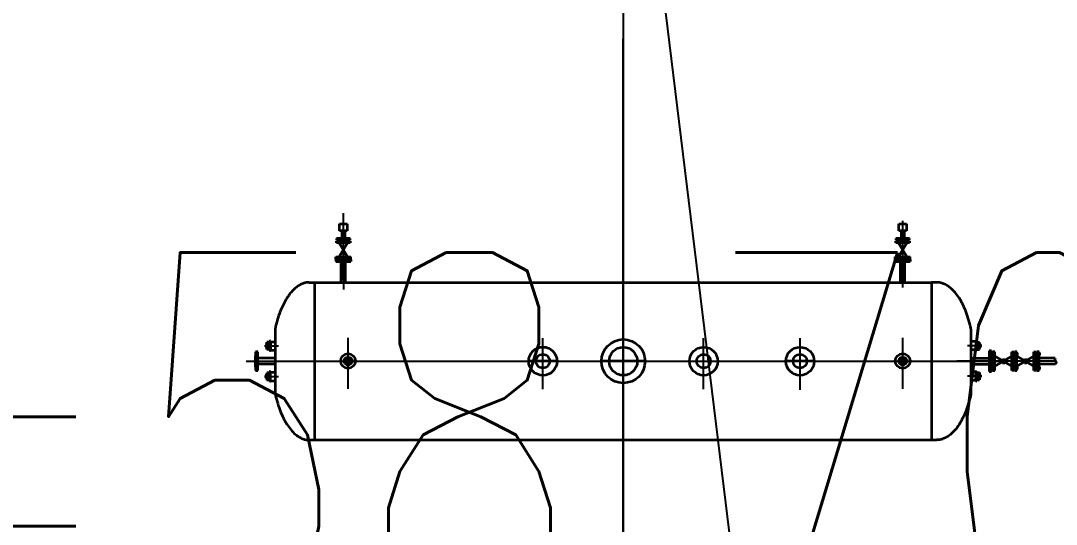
# Model space of a CAD drawing. Extents: x -170 to 1091, y -90 to 504.
# Drawn here: x 72.31 to 80.37, y 70.55 to 74.46 of the extents above; entities that cross this region are included whole.
import ezdxf

# ---------------------------------------------------------------- set-up
doc = ezdxf.new("R2010")
doc.units = 0
doc.header["$LTSCALE"] = 1000
doc.linetypes.add('CENTER', pattern=[50.8, 31.75, -6.35, 6.35, -6.35])
doc.linetypes.add('EB_DASHDOT', pattern=[39, 30, -3, 3, -3])
doc.layers.add('CAXA1', color=1, linetype='EB_DASHDOT', lineweight=25)
doc.layers.add('EB0', color=7, linetype='CONTINUOUS', lineweight=35)
for name, color, linetype in [('CENTER', 2, 'CENTER'), ('DIM_COOR', 3, 'CONTINUOUS'), ('PUB_TEXT', 7, 'CONTINUOUS')]:
    doc.layers.add(name, color=color, linetype=linetype)
doc.styles.add('_TCH_DIM', font='SIMPLEX', dxfattribs={"bigfont": 'GBCBIG'})

msp = doc.modelspace()

# ---------------------------------------------------------------- linework, layer by layer
at = {"layer": 'CAXA1', "ltscale": 20}
msp.add_line((76.99947, 91.75003), (76.99944, 61.14844), dxfattribs=at)
at = {"layer": 'CENTER', "ltscale": 25}
msp.add_line((76.99997, 66.05664, 0), (76.99998, 74.31716, 0), dxfattribs=at)
at = {"layer": 'DIM_COOR', "color": 4, "linetype": 'Continuous'}
msp.add_line((76.99945, 77.19999), (82.05136, 36.11228), dxfattribs=at)
at = {"layer": 'EB0', "lineweight": 25}
for p, q in [((74.82412, 72.44443, -0.908), (74.82412, 72.96337, -0.908)), ((79.17412, 72.38557, -0.908), (79.17412, 72.90451, -0.908)), ((74.82412, 72.66443, -0.908), (74.82412, 72.37182, -0.908)), ((74.20965, 71.93216, -0.908), (74.3208, 71.93216, -0.908)), ((74.86074, 71.5992, -0.908), (74.86074, 71.9959, -0.908)), ((76.37573, 71.5952, -0.908), (76.37573, 71.9919, -0.908)), ((77.00073, 71.5912, -0.908), (77.00073, 71.9879, -0.908)), ((77.62573, 71.5952, -0.908), (77.62573, 71.9919, -0.908)), ((78.37573, 71.59134, -0.908), (78.37573, 71.9919, -0.908)), ((79.17412, 71.5992, -0.908), (79.17412, 71.9959, -0.908)), ((79.78939, 71.93401, -0.908), (79.67823, 71.93401, -0.908)), ((74.06937, 71.81357, -0.908), (79.93048, 71.81357, -0.908)), ((74.14834, 71.81357, -0.908), (79.57642, 71.81357, -0.908)), ((76.37573, 71.65557, -0.908), (76.37573, 71.83557, -0.908)), ((80.36185, 71.81357, -0.908), (79.59375, 71.81357, -0.908)), ((74.20965, 71.69499, -0.908), (74.3208, 71.69499, -0.908)), ((79.78938, 71.69684, -0.908), (79.67823, 71.69684, -0.908))]:
    msp.add_line(p, q, dxfattribs=at)
at = {"layer": 'EB0'}
for p, q in [((74.79379, 72.8252, -0.908), (74.79379, 72.88088, -0.908)), ((74.79379, 72.88088, -0.908), (74.85381, 72.88088, -0.908)), ((74.85381, 72.8252, -0.908), (74.79379, 72.8252, -0.908)), ((74.81162, 72.8252, -0.908), (74.81162, 72.76568, -0.908)), ((74.83662, 72.8252, -0.908), (74.83662, 72.76568, -0.908)), ((74.85381, 72.88088, -0.908), (74.85381, 72.8252, -0.908)), ((79.14379, 72.82519, -0.908), (79.14379, 72.88087, -0.908)), ((79.14379, 72.88087, -0.908), (79.20381, 72.88087, -0.908)), ((79.20381, 72.82519, -0.908), (79.14379, 72.82519, -0.908)), ((79.16162, 72.82519, -0.908), (79.16162, 72.76568, -0.908)), ((79.18662, 72.82519, -0.908), (79.18662, 72.76568, -0.908)), ((79.20381, 72.88087, -0.908), (79.20381, 72.82519, -0.908)), ((74.77162, 72.76568, -0.908), (74.77162, 72.75268, -0.908)), ((74.87662, 72.76568, -0.908), (74.77162, 72.76568, -0.908)), ((74.77162, 72.75268, -0.908), (74.87662, 72.75268, -0.908)), ((74.77162, 72.73368, -0.908), (74.77162, 72.74668, -0.908)), ((74.77162, 72.74668, -0.908), (74.87662, 72.74668, -0.908)), ((74.87662, 72.73368, -0.908), (74.77162, 72.73368, -0.908)), ((74.78662, 72.77398, -0.908), (74.78662, 72.72554, -0.908)), ((74.8559, 72.62357, -0.908), (74.79233, 72.73368, -0.908)), ((74.79233, 72.62357, -0.908), (74.8559, 72.73368, -0.908)), ((74.79662, 72.75268, -0.908), (74.79662, 72.74968, -0.908)), ((74.79662, 72.74668, -0.908), (74.79662, 72.74968, -0.908)), ((74.79662, 72.74968, -0.908), (74.85162, 72.74968, -0.908)), ((74.85162, 72.75268, -0.908), (74.85162, 72.74968, -0.908)), ((74.85162, 72.74668, -0.908), (74.85162, 72.74968, -0.908)), ((74.86162, 72.77398, -0.908), (74.86162, 72.72554, -0.908)), ((74.87662, 72.75268, -0.908), (74.87662, 72.76568, -0.908)), ((74.87662, 72.74668, -0.908), (74.87662, 72.73368, -0.908)), ((79.12162, 72.76568, -0.908), (79.12162, 72.75268, -0.908)), ((79.22662, 72.76568, -0.908), (79.12162, 72.76568, -0.908)), ((79.12162, 72.75268, -0.908), (79.22662, 72.75268, -0.908)), ((79.12162, 72.73368, -0.908), (79.12162, 72.74668, -0.908)), ((79.12162, 72.74668, -0.908), (79.22662, 72.74668, -0.908)), ((79.22662, 72.73368, -0.908), (79.12162, 72.73368, -0.908)), ((79.13662, 72.77398, -0.908), (79.13662, 72.72554, -0.908)), ((79.2059, 72.62357, -0.908), (79.14233, 72.73368, -0.908)), ((79.14233, 72.62357, -0.908), (79.2059, 72.73368, -0.908)), ((79.14662, 72.75268, -0.908), (79.14662, 72.74968, -0.908)), ((79.14662, 72.74668, -0.908), (79.14662, 72.74968, -0.908)), ((79.14662, 72.74968, -0.908), (79.20162, 72.74968, -0.908)), ((79.20162, 72.75268, -0.908), (79.20162, 72.74968, -0.908)), ((79.20162, 72.74668, -0.908), (79.20162, 72.74968, -0.908)), ((79.21162, 72.77398, -0.908), (79.21162, 72.72554, -0.908)), ((79.22662, 72.75268, -0.908), (79.22662, 72.76568, -0.908)), ((79.22662, 72.74668, -0.908), (79.22662, 72.73368, -0.908)), ((74.76662, 72.62357, -0.908), (74.88162, 72.62357, -0.908)), ((74.76662, 72.60757, -0.908), (74.76662, 72.62357, -0.908)), ((74.76662, 72.60757, -0.908), (74.88162, 72.60757, -0.908)), ((74.76662, 72.60357, -0.908), (74.88162, 72.60357, -0.908)), ((74.76662, 72.60357, -0.908), (74.76662, 72.58757, -0.908)), ((74.76662, 72.58757, -0.908), (74.88162, 72.58757, -0.908)), ((74.79162, 72.60757, -0.908), (74.79162, 72.60557, -0.908)), ((74.79162, 72.60557, -0.908), (74.85662, 72.60557, -0.908)), ((74.79162, 72.60357, -0.908), (74.79162, 72.60557, -0.908)), ((74.79162, 72.60557, -0.908), (74.85662, 72.60557, -0.908)), ((74.80812, 72.4589, -0.908), (74.80812, 72.58757, -0.908)), ((74.84012, 72.47105, -0.908), (74.84012, 72.58757, -0.908)), ((74.85662, 72.60757, -0.908), (74.85662, 72.60557, -0.908)), ((74.85662, 72.60357, -0.908), (74.85662, 72.60557, -0.908)), ((74.88162, 72.60757, -0.908), (74.88162, 72.62357, -0.908)), ((74.88162, 72.60357, -0.908), (74.88162, 72.58757, -0.908)), ((79.11662, 72.62357, -0.908), (79.23162, 72.62357, -0.908)), ((79.11662, 72.60757, -0.908), (79.11662, 72.62357, -0.908)), ((79.11662, 72.60757, -0.908), (79.23162, 72.60757, -0.908)), ((79.11662, 72.60357, -0.908), (79.23162, 72.60357, -0.908)), ((79.11662, 72.60357, -0.908), (79.11662, 72.58757, -0.908)), ((79.11662, 72.58757, -0.908), (79.23162, 72.58757, -0.908)), ((79.14162, 72.60757, -0.908), (79.14162, 72.60557, -0.908)), ((79.14162, 72.60557, -0.908), (79.20662, 72.60557, -0.908)), ((79.14162, 72.60357, -0.908), (79.14162, 72.60557, -0.908)), ((79.14162, 72.60557, -0.908), (79.20662, 72.60557, -0.908)), ((79.15812, 72.45889, -0.908), (79.15812, 72.58757, -0.908)), ((79.19012, 72.47104, -0.908), (79.19012, 72.58757, -0.908)), ((79.20662, 72.60757, -0.908), (79.20662, 72.60557, -0.908)), ((79.20662, 72.60357, -0.908), (79.20662, 72.60557, -0.908)), ((79.23162, 72.60757, -0.908), (79.23162, 72.62357, -0.908)), ((79.23162, 72.60357, -0.908), (79.23162, 72.58757, -0.908)), ((74.55912, 72.42557, -0.908), (79.39912, 72.42557, -0.908)), ((74.59912, 72.42557, -0.908), (74.59912, 71.20157, -0.908)), ((74.80812, 72.42557, -0.908), (74.80812, 72.4589, -0.908)), ((74.80812, 72.42557, -0.908), (74.84012, 72.42557, -0.908)), ((74.84012, 72.42557, -0.908), (74.84012, 72.47105, -0.908)), ((79.15812, 72.42557, -0.908), (79.15812, 72.45889, -0.908)), ((79.15812, 72.42557, -0.908), (79.19012, 72.42557, -0.908)), ((79.19012, 72.42557, -0.908), (79.19012, 72.47104, -0.908)), ((79.39912, 72.42557, -0.908), (79.39912, 71.20157, -0.908)), ((79.43912, 72.42557, -0.908), (79.39912, 72.42557, -0.908)), ((74.29397, 72.06357, -0.908), (74.29397, 71.56364, -0.908)), ((79.70506, 72.06542, -0.908), (79.70506, 71.56171, -0.908)), ((74.22318, 71.94416, -0.908), (74.22618, 71.94716, -0.908)), ((74.22318, 71.94416, -0.908), (74.22318, 71.92016, -0.908)), ((74.22818, 71.94341, -0.908), (74.22318, 71.94341, -0.908)), ((74.22818, 71.9209, -0.908), (74.22318, 71.9209, -0.908)), ((74.22318, 71.92016, -0.908), (74.22618, 71.91716, -0.908)), ((74.22818, 71.94716, -0.908), (74.22618, 71.94716, -0.908)), ((74.22618, 71.94716, -0.908), (74.22618, 71.91716, -0.908)), ((74.22818, 71.90398, -0.908), (74.22818, 71.96034, -0.908)), ((74.24818, 71.96034, -0.908), (74.22818, 71.96034, -0.908)), ((74.24818, 71.94972, -0.908), (74.22818, 71.94972, -0.908)), ((74.25318, 71.96716, -0.908), (74.24818, 71.96716, -0.908)), ((74.24818, 71.89716, -0.908), (74.24818, 71.96716, -0.908)), ((74.25689, 71.97066, -0.908), (74.25318, 71.97066, -0.908)), ((74.25318, 71.93216, -0.908), (74.25318, 71.97066, -0.908)), ((74.25318, 71.93216, -0.908), (74.25318, 71.89366, -0.908)), ((74.25689, 71.97066, -0.908), (74.25689, 71.89366, -0.908)), ((74.25689, 71.96538, -0.908), (74.29397, 71.96538, -0.908)), ((79.74214, 71.96724, -0.908), (79.70506, 71.96724, -0.908)), ((79.74214, 71.97251, -0.908), (79.74586, 71.97251, -0.908)), ((79.74214, 71.97251, -0.908), (79.74214, 71.89551, -0.908)), ((79.74586, 71.93401, -0.908), (79.74586, 71.97251, -0.908)), ((79.74586, 71.96901, -0.908), (79.75086, 71.96901, -0.908)), ((79.74586, 71.93401, -0.908), (79.74586, 71.89551, -0.908)), ((79.75086, 71.89901, -0.908), (79.75086, 71.96901, -0.908)), ((79.75086, 71.96219, -0.908), (79.77086, 71.96219, -0.908)), ((79.75086, 71.95157, -0.908), (79.77086, 71.95157, -0.908)), ((79.77086, 71.90583, -0.908), (79.77086, 71.96219, -0.908)), ((79.77086, 71.94901, -0.908), (79.77286, 71.94901, -0.908)), ((79.77086, 71.94527, -0.908), (79.77586, 71.94527, -0.908)), ((79.77086, 71.92275, -0.908), (79.77586, 71.92275, -0.908)), ((79.77086, 71.91901, -0.908), (79.77286, 71.91901, -0.908)), ((79.77586, 71.94601, -0.908), (79.77286, 71.94901, -0.908)), ((79.77286, 71.94901, -0.908), (79.77286, 71.91901, -0.908)), ((79.77586, 71.92201, -0.908), (79.77286, 71.91901, -0.908)), ((79.77586, 71.94601, -0.908), (79.77586, 71.92201, -0.908)), ((74.13855, 71.85607, -0.908), (74.13855, 71.77107, -0.908)), ((74.14155, 71.85607, -0.908), (74.13855, 71.85607, -0.908)), ((74.15855, 71.88607, -0.908), (74.14155, 71.88607, -0.908)), ((74.14155, 71.88607, -0.908), (74.14155, 71.74107, -0.908)), ((74.15855, 71.74107, -0.908), (74.15855, 71.88607, -0.908)), ((74.22818, 71.91716, -0.908), (74.22618, 71.91716, -0.908)), ((74.24818, 71.9146, -0.908), (74.22818, 71.9146, -0.908)), ((74.24818, 71.90398, -0.908), (74.22818, 71.90398, -0.908)), ((74.25318, 71.89716, -0.908), (74.24818, 71.89716, -0.908)), ((74.25689, 71.89366, -0.908), (74.25318, 71.89366, -0.908)), ((74.25689, 71.89893, -0.908), (74.29397, 71.89893, -0.908)), ((79.74214, 71.90078, -0.908), (79.70506, 71.90078, -0.908)), ((79.74214, 71.89551, -0.908), (79.74586, 71.89551, -0.908)), ((79.74586, 71.89901, -0.908), (79.75086, 71.89901, -0.908)), ((79.75086, 71.91645, -0.908), (79.77086, 71.91645, -0.908)), ((79.75086, 71.90583, -0.908), (79.77086, 71.90583, -0.908)), ((79.86533, 71.89357, -0.908), (79.84633, 71.89357, -0.908)), ((79.84633, 71.89357, -0.908), (79.84633, 71.73357, -0.908)), ((79.86533, 71.73357, -0.908), (79.86533, 71.89357, -0.908)), ((79.86833, 71.86357, -0.908), (79.86533, 71.86357, -0.908)), ((79.87433, 71.85607, -0.908), (79.87133, 71.85607, -0.908)), ((79.87133, 71.85607, -0.908), (79.87133, 71.77107, -0.908)), ((79.87433, 71.88607, -0.908), (79.87433, 71.74107, -0.908)), ((79.89133, 71.88607, -0.908), (79.87433, 71.88607, -0.908)), ((79.89133, 71.74107, -0.908), (79.89133, 71.88607, -0.908)), ((79.89133, 71.85152, -0.908), (80.0228, 71.77561, -0.908)), ((79.89133, 71.77561, -0.908), (80.0228, 71.85152, -0.908)), ((80.07583, 71.86857, -0.908), (80.01124, 71.86857, -0.908)), ((80.0228, 71.88607, -0.908), (80.0398, 71.88607, -0.908)), ((80.0228, 71.74107, -0.908), (80.0228, 71.88607, -0.908)), ((80.0398, 71.88607, -0.908), (80.0398, 71.74107, -0.908)), ((80.0398, 71.85607, -0.908), (80.0428, 71.85607, -0.908)), ((80.0428, 71.85607, -0.908), (80.0428, 71.77107, -0.908)), ((80.0458, 71.85607, -0.908), (80.0428, 71.85607, -0.908)), ((80.0628, 71.88607, -0.908), (80.0458, 71.88607, -0.908)), ((80.0458, 71.88607, -0.908), (80.0458, 71.74107, -0.908)), ((80.0628, 71.74107, -0.908), (80.0628, 71.88607, -0.908)), ((80.19427, 71.85152, -0.908), (80.0628, 71.77561, -0.908)), ((80.19427, 71.77561, -0.908), (80.0628, 71.85152, -0.908)), ((80.2473, 71.86857, -0.908), (80.18271, 71.86857, -0.908)), ((80.19427, 71.88607, -0.908), (80.21127, 71.88607, -0.908)), ((80.19427, 71.74107, -0.908), (80.19427, 71.88607, -0.908)), ((80.21127, 71.88607, -0.908), (80.21127, 71.74107, -0.908)), ((80.21127, 71.85607, -0.908), (80.21427, 71.85607, -0.908)), ((80.21427, 71.85607, -0.908), (80.21427, 71.77107, -0.908)), ((80.21727, 71.85607, -0.908), (80.21427, 71.85607, -0.908)), ((80.23427, 71.88607, -0.908), (80.21727, 71.88607, -0.908)), ((80.21727, 71.88607, -0.908), (80.21727, 71.74107, -0.908)), ((80.23427, 71.74107, -0.908), (80.23427, 71.88607, -0.908)), ((74.14155, 71.77107, -0.908), (74.13855, 71.77107, -0.908)), ((74.29397, 71.83607, -0.908), (74.15855, 71.83607, -0.908)), ((74.29397, 71.79107, -0.908), (74.15855, 71.79107, -0.908)), ((76.48573, 71.81357, -0.908), (76.26573, 71.81357, -0.908)), ((77.17073, 71.81357, -0.908), (76.83073, 71.81357, -0.908)), ((78.48573, 71.81357, -0.908), (78.26573, 71.81357, -0.908)), ((79.70506, 71.83607, -0.908), (79.84633, 71.83607, -0.908)), ((79.70506, 71.79107, -0.908), (79.84633, 71.79107, -0.908)), ((79.86833, 71.76357, -0.908), (79.86533, 71.76357, -0.908)), ((79.87433, 71.77107, -0.908), (79.87133, 71.77107, -0.908)), ((79.95707, 71.83578, -0.908), (79.95707, 71.79135, -0.908)), ((80.07583, 71.75857, -0.908), (80.01124, 71.75857, -0.908)), ((80.0398, 71.77107, -0.908), (80.0428, 71.77107, -0.908)), ((80.0458, 71.77107, -0.908), (80.0428, 71.77107, -0.908)), ((80.12854, 71.83578, -0.908), (80.12854, 71.79135, -0.908)), ((80.2473, 71.75857, -0.908), (80.18271, 71.75857, -0.908)), ((80.21127, 71.77107, -0.908), (80.21427, 71.77107, -0.908)), ((80.21727, 71.77107, -0.908), (80.21427, 71.77107, -0.908)), ((80.35982, 71.83607, -0.908), (80.23427, 71.83607, -0.908)), ((80.36233, 71.79107, -0.908), (80.23427, 71.79107, -0.908)), ((74.14155, 71.74107, -0.908), (74.15855, 71.74107, -0.908)), ((74.22318, 71.70699, -0.908), (74.22618, 71.70999, -0.908)), ((74.22318, 71.68299, -0.908), (74.22318, 71.70699, -0.908)), ((74.22818, 71.70624, -0.908), (74.22318, 71.70624, -0.908)), ((74.22818, 71.68373, -0.908), (74.22318, 71.68373, -0.908)), ((74.22318, 71.68299, -0.908), (74.22618, 71.67999, -0.908)), ((74.22818, 71.70999, -0.908), (74.22618, 71.70999, -0.908)), ((74.22618, 71.67999, -0.908), (74.22618, 71.70999, -0.908)), ((74.22818, 71.67999, -0.908), (74.22618, 71.67999, -0.908)), ((74.22818, 71.72317, -0.908), (74.22818, 71.6668, -0.908)), ((74.24818, 71.72317, -0.908), (74.22818, 71.72317, -0.908)), ((74.24818, 71.71254, -0.908), (74.22818, 71.71254, -0.908)), ((74.24818, 71.67743, -0.908), (74.22818, 71.67743, -0.908)), ((74.25318, 71.72998, -0.908), (74.24818, 71.72998, -0.908)), ((74.24818, 71.72998, -0.908), (74.24818, 71.65999, -0.908)), ((74.25689, 71.73349, -0.908), (74.25318, 71.73349, -0.908)), ((74.25318, 71.69499, -0.908), (74.25318, 71.73349, -0.908)), ((74.25318, 71.69499, -0.908), (74.25318, 71.65649, -0.908)), ((74.25689, 71.65649, -0.908), (74.25689, 71.73349, -0.908)), ((74.25689, 71.72821, -0.908), (74.29397, 71.72821, -0.908)), ((79.74214, 71.73006, -0.908), (79.70506, 71.73006, -0.908)), ((79.74214, 71.73534, -0.908), (79.74586, 71.73534, -0.908)), ((79.74214, 71.65834, -0.908), (79.74214, 71.73534, -0.908)), ((79.74586, 71.69684, -0.908), (79.74586, 71.73534, -0.908)), ((79.74586, 71.73183, -0.908), (79.75086, 71.73183, -0.908)), ((79.74586, 71.69684, -0.908), (79.74586, 71.65834, -0.908)), ((79.75086, 71.73183, -0.908), (79.75086, 71.66184, -0.908)), ((79.75086, 71.72502, -0.908), (79.77086, 71.72502, -0.908)), ((79.75086, 71.71439, -0.908), (79.77086, 71.71439, -0.908)), ((79.75086, 71.67928, -0.908), (79.77086, 71.67928, -0.908)), ((79.77086, 71.72502, -0.908), (79.77086, 71.66866, -0.908)), ((79.77086, 71.71184, -0.908), (79.77286, 71.71184, -0.908)), ((79.77086, 71.70809, -0.908), (79.77586, 71.70809, -0.908)), ((79.77086, 71.68558, -0.908), (79.77586, 71.68558, -0.908)), ((79.77086, 71.68184, -0.908), (79.77286, 71.68184, -0.908)), ((79.77586, 71.70884, -0.908), (79.77286, 71.71184, -0.908)), ((79.77286, 71.68184, -0.908), (79.77286, 71.71184, -0.908)), ((79.77586, 71.68484, -0.908), (79.77286, 71.68184, -0.908)), ((79.77586, 71.68484, -0.908), (79.77586, 71.70884, -0.908)), ((79.84633, 71.73357, -0.908), (79.86533, 71.73357, -0.908)), ((79.87433, 71.74107, -0.908), (79.89133, 71.74107, -0.908)), ((80.0398, 71.74107, -0.908), (80.0228, 71.74107, -0.908)), ((80.0458, 71.74107, -0.908), (80.0628, 71.74107, -0.908)), ((80.21127, 71.74107, -0.908), (80.19427, 71.74107, -0.908)), ((80.21727, 71.74107, -0.908), (80.23427, 71.74107, -0.908)), ((74.24818, 71.6668, -0.908), (74.22818, 71.6668, -0.908)), ((74.25318, 71.65999, -0.908), (74.24818, 71.65999, -0.908)), ((74.25689, 71.65649, -0.908), (74.25318, 71.65649, -0.908)), ((74.25689, 71.66176, -0.908), (74.29397, 71.66176, -0.908)), ((79.74214, 71.66361, -0.908), (79.70506, 71.66361, -0.908)), ((79.74214, 71.65834, -0.908), (79.74586, 71.65834, -0.908)), ((79.74586, 71.66184, -0.908), (79.75086, 71.66184, -0.908)), ((79.75086, 71.66866, -0.908), (79.77086, 71.66866, -0.908)), ((74.55912, 71.20157, -0.908), (74.59912, 71.20157, -0.908)), ((74.59912, 71.20157, -0.908), (79.39912, 71.20157, -0.908)), ((79.39912, 71.20157, -0.908), (79.43912, 71.20157, -0.908))]:
    msp.add_line(p, q, dxfattribs=at)
at = {"layer": 'EB0', "elevation": -0.908}
msp.add_lwpolyline([(79.86833, 71.76357), (79.86833, 71.86357)], dxfattribs=at)
at = {"layer": 'EB0'}
for centre, radius in [((76.37573, 71.81357, -0.908), 0.11042), ((77.00073, 71.81357, -0.908), 0.17), ((77.00073, 71.81357, -0.908), 0.1095), ((77.62573, 71.81357, -0.908), 0.11), ((78.37573, 71.81357, -0.908), 0.11), ((74.86074, 71.81475, -0.908), 0.0575), ((74.86074, 71.81475, -0.908), 0.03063), ((76.37573, 71.81357, -0.908), 0.05421), ((77.62573, 71.81357, -0.908), 0.054), ((78.37573, 71.81357, -0.908), 0.054), ((79.17412, 71.81475, -0.908), 0.0575), ((79.17412, 71.81475, -0.908), 0.03063), ((74.86074, 71.81475, -0.908), 0.016), ((79.17412, 71.81475, -0.908), 0.016)]:
    msp.add_circle(centre, radius, dxfattribs=at)
for centre, start, end in [((74.34397, 72.06357, -0.908), 167.240249, 179.99994), ((74.34397, 71.56357, -0.908), 179.916423, 192.75962)]:
    msp.add_arc(centre, 0.05, start, end, dxfattribs=at)
for points, knots in [([(74.55912, 72.42557, -0.908), (74.54988, 72.42557, -0.908), (74.54064, 72.42464, -0.908), (74.5222, 72.4209, -0.908), (74.513, 72.41809, -0.908), (74.4947, 72.4106, -0.908), (74.48561, 72.40592, -0.908), (74.4676, 72.39468, -0.908), (74.4587, 72.38813, -0.908), (74.44117, 72.37319, -0.908), (74.43256, 72.36481, -0.908), (74.41571, 72.34629, -0.908), (74.40749, 72.33615, -0.908), (74.39152, 72.31421, -0.908), (74.38377, 72.30241, -0.908), (74.36886, 72.27726, -0.908), (74.36169, 72.26391, -0.908), (74.34484, 72.22929, -0.908), (74.33552, 72.20722, -0.908), (74.3185, 72.16051, -0.908), (74.31078, 72.13586, -0.908), (74.30085, 72.09854, -0.908), (74.29793, 72.08667, -0.908), (74.29521, 72.07462, -0.908)], [0, 0, 0, 0, 13014.39586, 13014.39586, 26028.79172, 26028.79172, 39043.18758, 39043.18758, 52057.5834399, 52057.5834399, 65071.9792999, 65071.9792999, 78086.3751599, 78086.3751599, 91100.7710199, 91100.7710199, 104115.1668799, 104115.1668799, 123141.2838407, 123141.2838407, 142167.4008015, 142167.4008015, 150805.1309783, 150805.1309783, 150805.1309783, 150805.1309783]), ([(79.70506, 72.06542, -0.908), (79.70292, 72.07532, -0.908), (79.70064, 72.0851, -0.908), (79.6924, 72.11829, -0.908), (79.68582, 72.14104, -0.908), (79.67131, 72.18456, -0.908), (79.66339, 72.20533, -0.908), (79.64633, 72.24453, -0.908), (79.6372, 72.26298, -0.908), (79.6179, 72.29721, -0.908), (79.60773, 72.313, -0.908), (79.58657, 72.34167, -0.908), (79.57557, 72.35455, -0.908), (79.55505, 72.3751, -0.908), (79.54563, 72.38329, -0.908), (79.52652, 72.39753, -0.908), (79.51682, 72.40358, -0.908), (79.49726, 72.41351, -0.908), (79.4874, 72.41738, -0.908), (79.46927, 72.4225, -0.908), (79.46101, 72.42407, -0.908), (79.4482, 72.42534, -0.908), (79.44366, 72.42557, -0.908), (79.43912, 72.42557, -0.908)], [0, 0, 0, 0, 3976.5658951, 3976.5658951, 13680.4335197, 13680.4335197, 23384.3011443, 23384.3011443, 33088.1687688, 33088.1687688, 42792.0363934, 42792.0363934, 52495.904018, 52495.904018, 60402.8661351, 60402.8661351, 68309.8282523, 68309.8282523, 76216.7903695, 76216.7903695, 82797.8078894, 82797.8078894, 86412.2677398, 86412.2677398, 86412.2677398, 86412.2677398]), ([(80.35982, 71.83607, -0.908), (80.35769, 71.83159, -0.908), (80.35241, 71.82052, -0.908), (80.37059, 71.8078, -0.908), (80.36483, 71.79613, -0.908), (80.36233, 71.79107, -0.908)], [0, 0, 0, 0, 7773.5244101, 19225.1410333, 28000.7201228, 28000.7201228, 28000.7201228, 28000.7201228]), ([(74.2952, 71.55253, -0.908), (74.29657, 71.54652, -0.908), (74.29797, 71.54055, -0.908), (74.30505, 71.51179, -0.908), (74.31135, 71.48968, -0.908), (74.32241, 71.45592, -0.908), (74.32675, 71.44367, -0.908), (74.3507, 71.38599, -0.908)], [0, 0, 0, 0, 5592.4437193, 5592.4437193, 27187.8762206, 27187.8762206, 39995.6691212, 39995.6691212, 39995.6691212, 39995.6691212]), ([(79.70506, 71.56171, -0.908), (79.70292, 71.55181, -0.908), (79.70064, 71.54203, -0.908), (79.6924, 71.50884, -0.908), (79.68582, 71.48609, -0.908), (79.67131, 71.44258, -0.908), (79.66339, 71.42181, -0.908), (79.64633, 71.3826, -0.908), (79.63719, 71.36416, -0.908), (79.6179, 71.32993, -0.908), (79.60773, 71.31413, -0.908), (79.58657, 71.28546, -0.908), (79.57557, 71.27258, -0.908), (79.55505, 71.25203, -0.908), (79.54563, 71.24384, -0.908), (79.52652, 71.2296, -0.908), (79.51682, 71.22355, -0.908), (79.49726, 71.21363, -0.908), (79.4874, 71.20975, -0.908), (79.46927, 71.20464, -0.908), (79.46101, 71.20307, -0.908), (79.4482, 71.20179, -0.908), (79.44366, 71.20157, -0.908), (79.43912, 71.20157, -0.908)], [0, 0, 0, 0, 3233.6727171, 3233.6727171, 11124.685419, 11124.685419, 19015.6981209, 19015.6981209, 26906.7108228, 26906.7108228, 34797.7235247, 34797.7235247, 42688.7362266, 42688.7362266, 49118.5373033, 49118.5373033, 55548.3383799, 55548.3383799, 61978.1394565, 61978.1394565, 67329.7059505, 67329.7059505, 70268.9204672, 70268.9204672, 70268.9204672, 70268.9204672]), ([(74.3507, 71.38599, -0.908), (74.35645, 71.37369, -0.908), (74.36244, 71.36191, -0.908), (74.37822, 71.3334, -0.908), (74.38831, 71.31743, -0.908), (74.40933, 71.28837, -0.908), (74.42026, 71.27529, -0.908), (74.44276, 71.25222, -0.908), (74.45432, 71.24224, -0.908), (74.47785, 71.2255, -0.908), (74.4898, 71.21874, -0.908), (74.51088, 71.20979, -0.908), (74.51996, 71.20687, -0.908), (74.53817, 71.20287, -0.908), (74.54729, 71.20178, -0.908), (74.55732, 71.20158, -0.908), (74.55822, 71.20157, -0.908), (74.55912, 71.20157, -0.908)], [0, 0, 0, 0, 9729.3702017, 9729.3702017, 24700.4977411, 24700.4977411, 39671.6252805, 39671.6252805, 54642.7528198, 54642.7528198, 69613.8803592, 69613.8803592, 80828.1864289, 80828.1864289, 92042.4924986, 92042.4924986, 93147.6983723, 93147.6983723, 93147.6983723, 93147.6983723])]:
    msp.add_open_spline(points, degree=3, knots=knots, dxfattribs=at)

# ---------------------------------------------------------------- texts
at = {"layer": 'PUB_TEXT', "linetype": 'Continuous', "style": '_TCH_DIM', "width": 0.705882}
msp.add_text('A=58.700', height=2.975, dxfattribs=at).set_placement((69.14448, 69.68245))

doc.saveas('drawing.dxf')
